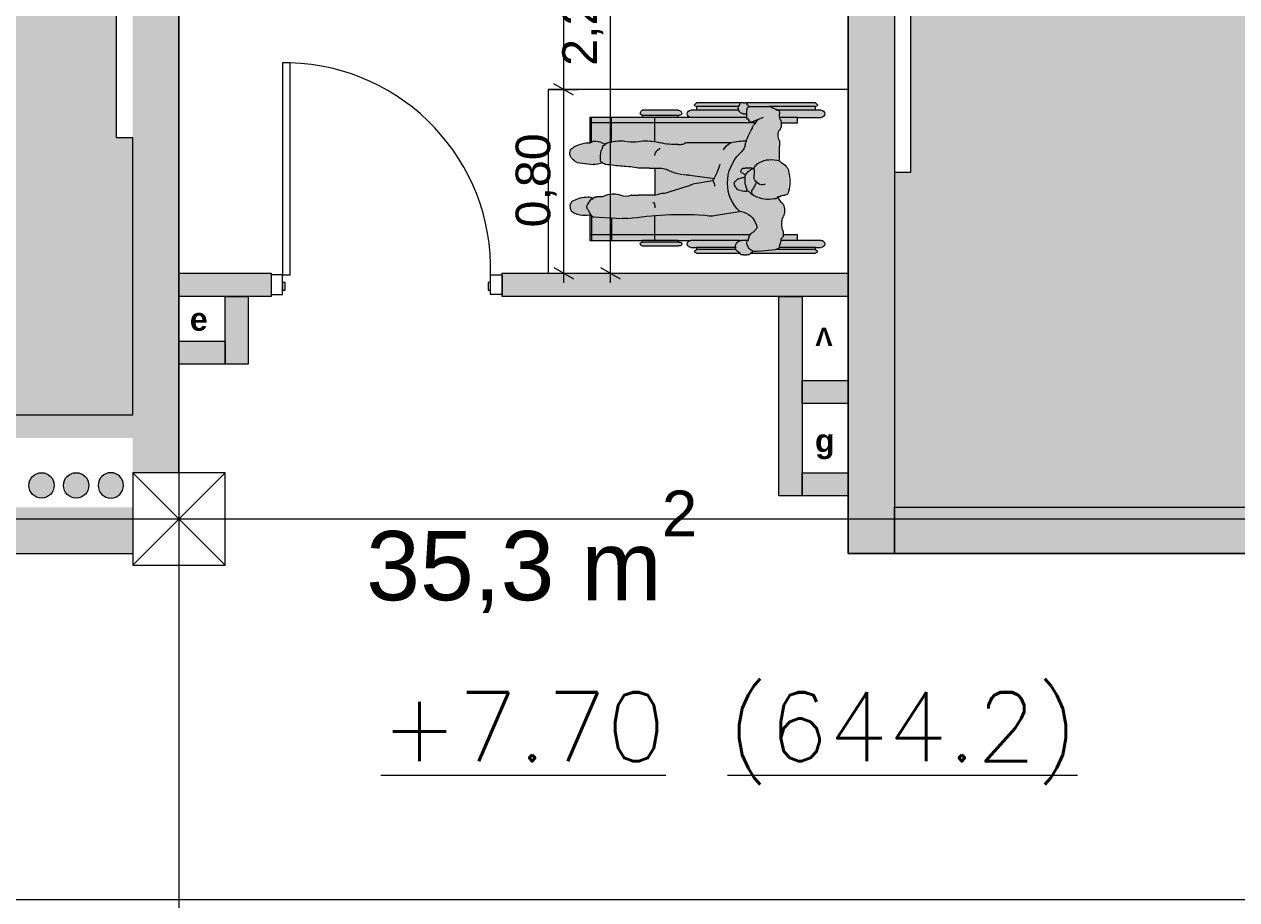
# Model space of a CAD drawing. Header units: metres. Extents: x 476297 to 476657, y 4620828 to 4621206.
# Drawn here: x 476417.79 to 476423.04, y 4621073.07 to 4621076.86 of the extents above; entities that cross this region are included whole.
import ezdxf

# ---------------------------------------------------------------- set-up
doc = ezdxf.new("R2010")
doc.units = ezdxf.units.M
doc.header["$MEASUREMENT"] = 0
doc.set_wipeout_variables(frame=1)
doc.linetypes.add('Wipeout_Contour', pattern=[1, 0, -1])
for name, color, linetype in [('0_Pen_No__250', 7, 'Continuous'), ('2D Drafting - General_Pen_No__1', 7, 'Continuous'), ('2D Drafting - General_Pen_No__1_Pen_No__7', 7, 'Continuous'), ('2D Drafting - General_Pen_No__250_Pen_No__7', 7, 'Continuous'), ('a-iataki_Pen_No__1', 7, 'Continuous'), ('Doors_Pen_No__7_Pen_No__7', 7, 'Continuous'), ('G-Anno-Nplt', 7, 'Continuous'), ('New.', 7, 'Continuous'), ('New0_Pen_No__250', 7, 'Continuous'), ('New2D Drafting - General_Pen_No__250_Pen_No__7', 7, 'Continuous'), ('New2D Drafting - General_Pen_No__30_Pen_No__9_Pen_No__9', 7, 'Continuous'), ('NewCar-Art', 7, 'Continuous'), ('shaxtebi da milebi_Pen_No__1_Pen_No__1', 7, 'Continuous'), ('shaxtebi da milebi_Pen_No__5_Pen_No__5', 7, 'Continuous'), ('zoma', 7, 'Continuous'), ('zoma_Pen_No__5', 7, 'Continuous')]:
    doc.layers.add(name, color=color, linetype=linetype)
doc.styles.add('GENERATED_STYLE_2', font='arial.ttf')
doc.styles.add('GENERATED_STYLE_5', font='arialbd.ttf')
doc.dimstyles.new('GENERATED_STYLE__1', dxfattribs={"dimtxt": 0.2, "dimasz": 0.064421, "dimexe": 0.18, "dimexo": 0.003, "dimgap": 0.09, "dimtad": 1, "dimtih": 1, "dimtoh": 1, "dimzin": 0, "dimdsep": 46, "dimtxsty": 'GENERATED_STYLE_2', "dimblk": 'ARROWHEAD_2', "dimblk1": 'ARROWHEAD_2', "dimblk2": 'ARROWHEAD_2', "dimcen": 0.09, "dimclrd": 142, "dimclre": 142, "dimclrt": 142, "dimadec": 0, "dimazin": 0, "dimtfac": 1, "dimtdec": 4, "dimtmove": 0, "dimatfit": 3, "dimfxl": 1, "dimtolj": 1, "dimtzin": 0, "dimarcsym": 0})
doc.dimstyles.new('GENERATED_STYLE__7', dxfattribs={"dimtxt": 0.15, "dimasz": 0.064421, "dimexe": 0.18, "dimexo": 0.003, "dimgap": 0.09, "dimtad": 1, "dimzin": 0, "dimdsep": 46, "dimtxsty": 'GENERATED_STYLE_2', "dimblk": 'ARROWHEAD_2', "dimblk1": 'ARROWHEAD_2', "dimblk2": 'ARROWHEAD_2', "dimcen": 0.09, "dimclrd": 142, "dimclre": 142, "dimclrt": 142, "dimadec": 0, "dimazin": 0, "dimtfac": 1, "dimtdec": 4, "dimtmove": 0, "dimatfit": 3, "dimfxl": 1, "dimtolj": 1, "dimtzin": 0, "dimarcsym": 0})
doc.dimstyles.new('GENERATED_STYLE__8', dxfattribs={"dimtxt": 0.15, "dimasz": 0.064421, "dimexe": 0.18, "dimexo": 0.003, "dimgap": 0.09, "dimtad": 1, "dimtih": 1, "dimtoh": 1, "dimzin": 0, "dimdsep": 46, "dimtxsty": 'GENERATED_STYLE_2', "dimblk": 'ARROWHEAD_2', "dimblk1": 'ARROWHEAD_2', "dimblk2": 'ARROWHEAD_2', "dimcen": 0.09, "dimclrd": 142, "dimclre": 142, "dimclrt": 142, "dimadec": 0, "dimazin": 0, "dimtfac": 1, "dimtdec": 4, "dimtmove": 0, "dimatfit": 3, "dimfxl": 1, "dimtolj": 1, "dimtzin": 0, "dimarcsym": 0})

# ---------------------------------------------------------------- blocks, each defined once
blk = doc.blocks.new('*D143', base_point=(476844.5271, 4621385.791))
at = {"layer": 'zoma', "color": 142, "linetype": 'Continuous', "lineweight": 0, "transparency": 16777216}
for p, q in [((476420.3247, 4621078.0222), (476420.3247, 4621077.9807)), ((476420.2611, 4621077.9807), (476420.3883, 4621077.9807)), ((476420.3671, 4621077.9563), (476420.2823, 4621078.0052)), ((476420.3247, 4621077.9807), (476420.3247, 4621075.7846)), ((476420.2823, 4621075.8091), (476420.3671, 4621075.7601)), ((476420.2611, 4621075.7846), (476420.3883, 4621075.7846)), ((476420.3247, 4621075.7846), (476420.3247, 4621075.7432))]:
    blk.add_line(p, q, dxfattribs=at)
at = {"layer": 'zoma', "color": 142, "lineweight": 0, "transparency": 16777216, "insert": (476420.2947, 4621076.6831), "char_height": 0.15, "attachment_point": 7, "rotation": 90, "style": 'GENERATED_STYLE_2'}
blk.add_mtext('\\A1;{\\pql;\\fArial CYR|b0|i0|c204|p34;2,20}', dxfattribs=at)
blk = doc.blocks.new('ARROWHEAD_2')
at = {"color": 0, "linetype": 'Continuous', "lineweight": 0}
for p, q in [((0, 0), (-1, 0)), ((-0.378, -0.655), (0.378, 0.655))]:
    blk.add_line(p, q, dxfattribs=at)
blk = doc.blocks.new('*D144', base_point=(476844.5271, 4621385.791))
at = {"layer": 'zoma', "color": 142, "linetype": 'Continuous', "lineweight": 0, "transparency": 16777216}
for p, q in [((476420.1227, 4621078.0222), (476420.1227, 4621077.9807)), ((476420.0592, 4621077.9807), (476420.1863, 4621077.9807)), ((476420.1651, 4621077.9563), (476420.0804, 4621078.0052)), ((476420.1227, 4621077.9807), (476420.1227, 4621076.5807)), ((476420.1651, 4621076.5563), (476420.0804, 4621076.6052)), ((476420.0592, 4621076.5807), (476420.1863, 4621076.5807))]:
    blk.add_line(p, q, dxfattribs=at)
at = {"layer": 'zoma', "color": 142, "lineweight": 0, "transparency": 16777216, "insert": (476420.0927, 4621077.0812), "char_height": 0.15, "attachment_point": 7, "rotation": 90, "style": 'GENERATED_STYLE_2'}
blk.add_mtext('\\A1;{\\pql;\\fArial CYR|b0|i0|c204|p34;1,40}', dxfattribs=at)
blk = doc.blocks.new('*D145', base_point=(476844.5271, 4621385.791))
at = {"layer": 'zoma', "color": 142, "linetype": 'Continuous', "lineweight": 0, "transparency": 16777216}
for p, q in [((476420.1651, 4621076.5563), (476420.0804, 4621076.6052)), ((476420.0592, 4621076.5807), (476420.1863, 4621076.5807)), ((476420.1227, 4621076.5807), (476420.1227, 4621075.7846)), ((476420.0804, 4621075.8091), (476420.1651, 4621075.7601)), ((476420.0592, 4621075.7846), (476420.1863, 4621075.7846)), ((476420.1227, 4621075.7846), (476420.1227, 4621075.7432))]:
    blk.add_line(p, q, dxfattribs=at)
at = {"layer": 'zoma', "color": 142, "lineweight": 0, "transparency": 16777216, "insert": (476420.0927, 4621075.9831), "char_height": 0.15, "attachment_point": 7, "rotation": 90, "style": 'GENERATED_STYLE_2'}
blk.add_mtext('\\A1;{\\pql;\\fArial CYR|b0|i0|c204|p34;0,80}', dxfattribs=at)
blk = doc.blocks.new('*D342', base_point=(476844.5271, 4621385.791))
at = {"layer": 'zoma', "color": 142, "linetype": 'Continuous', "lineweight": 0, "transparency": 16777216}
for p, q in [((476411.7795, 4621099.6333), (476411.7305, 4621099.5485)), ((476411.755, 4621099.5273), (476411.755, 4621099.6545)), ((476418.2795, 4621099.6333), (476418.2305, 4621099.5485)), ((476418.255, 4621099.5273), (476418.255, 4621099.6545)), ((476411.755, 4621099.5909), (476418.255, 4621099.5909))]:
    blk.add_line(p, q, dxfattribs=at)
at = {"layer": 'zoma', "color": 142, "lineweight": 0, "transparency": 16777216, "char_height": 0.2, "attachment_point": 7, "style": 'GENERATED_STYLE_2'}
for s, insert in [('\\A1;{\\pql;\\fArial CYR|b0|i0|c204|p34;6,50}', (476414.739, 4621099.6309)), ('\\A1;{\\pql;\\fArial CYR|b0|i0|c204|p34;0,40}', (476417.6984, 4621099.6309))]:
    blk.add_mtext(s, dxfattribs=dict(at, insert=insert))
blk = doc.blocks.new('*D343', base_point=(476844.5271, 4621385.791))
at = {"layer": 'zoma', "color": 142, "linetype": 'Continuous', "lineweight": 0, "transparency": 16777216}
for p, q in [((476418.2795, 4621099.6333), (476418.2305, 4621099.5485)), ((476418.255, 4621099.5273), (476418.255, 4621099.6545)), ((476418.6795, 4621099.6333), (476418.6305, 4621099.5485)), ((476418.655, 4621099.5273), (476418.655, 4621099.6545)), ((476418.255, 4621099.5909), (476418.655, 4621099.5909))]:
    blk.add_line(p, q, dxfattribs=at)
blk = doc.blocks.new('*D344', base_point=(476844.5271, 4621385.791))
at = {"layer": 'zoma', "color": 142, "linetype": 'Continuous', "lineweight": 0, "transparency": 16777216}
for p, q in [((476418.6795, 4621099.6333), (476418.6305, 4621099.5485)), ((476418.655, 4621099.5273), (476418.655, 4621099.6545)), ((476425.1795, 4621099.6333), (476425.1305, 4621099.5485)), ((476425.155, 4621099.5273), (476425.155, 4621099.6545)), ((476418.655, 4621099.5909), (476425.155, 4621099.5909))]:
    blk.add_line(p, q, dxfattribs=at)
at = {"layer": 'zoma', "color": 142, "lineweight": 0, "transparency": 16777216, "char_height": 0.2, "attachment_point": 7, "style": 'GENERATED_STYLE_2'}
for s, insert in [('\\A1;{\\pql;\\fArial CYR|b0|i0|c204|p34;6,50}', (476421.639, 4621099.6309)), ('\\A1;{\\pql;\\fArial CYR|b0|i0|c204|p34;0,40}', (476424.5984, 4621099.6309))]:
    blk.add_mtext(s, dxfattribs=dict(at, insert=insert))
blk = doc.blocks.new('*D864', base_point=(476844.5271, 4621385.791))
at = {"layer": 'zoma', "color": 142, "linetype": 'Continuous', "lineweight": 0, "transparency": 16777216}
for p, q in [((476419.9554, 4621078.3956), (476419.9554, 4621078.2685)), ((476421.3554, 4621078.3956), (476421.3554, 4621078.2685)), ((476419.9309, 4621078.2897), (476419.9799, 4621078.3744)), ((476421.3554, 4621078.332), (476419.9554, 4621078.332)), ((476421.3309, 4621078.2897), (476421.3799, 4621078.3744)), ((476421.3968, 4621078.332), (476421.3554, 4621078.332))]:
    blk.add_line(p, q, dxfattribs=at)
at = {"layer": 'zoma', "color": 142, "lineweight": 0, "transparency": 16777216, "insert": (476420.4559, 4621078.362), "char_height": 0.15, "attachment_point": 7, "style": 'GENERATED_STYLE_2'}
blk.add_mtext('\\A1;{\\pql;\\fArial CYR|b0|i0|c204|p34;1,40}', dxfattribs=at)
blk = doc.blocks.new('*D865', base_point=(476844.5271, 4621385.791))
at = {"layer": 'zoma', "color": 142, "linetype": 'Continuous', "lineweight": 0, "transparency": 16777216}
for p, q in [((476419.8554, 4621078.3956), (476419.8554, 4621078.2685)), ((476419.9554, 4621078.3956), (476419.9554, 4621078.2685)), ((476419.8309, 4621078.2897), (476419.8799, 4621078.3744)), ((476419.9554, 4621078.332), (476419.8554, 4621078.332)), ((476419.9309, 4621078.2897), (476419.9799, 4621078.3744))]:
    blk.add_line(p, q, dxfattribs=at)
blk = doc.blocks.new('*D866', base_point=(476844.5271, 4621385.791))
at = {"layer": 'zoma', "color": 142, "linetype": 'Continuous', "lineweight": 0, "transparency": 16777216}
for p, q in [((476418.4554, 4621078.3956), (476418.4554, 4621078.2685)), ((476419.8554, 4621078.3956), (476419.8554, 4621078.2685)), ((476418.4554, 4621078.332), (476418.4139, 4621078.332)), ((476418.4799, 4621078.3744), (476418.4309, 4621078.2897)), ((476419.8554, 4621078.332), (476418.4554, 4621078.332)), ((476419.8309, 4621078.2897), (476419.8799, 4621078.3744))]:
    blk.add_line(p, q, dxfattribs=at)
at = {"layer": 'zoma', "color": 142, "lineweight": 0, "transparency": 16777216, "char_height": 0.15, "attachment_point": 7, "style": 'GENERATED_STYLE_2'}
for s, insert in [('\\A1;{\\pql;\\fArial CYR|b0|i0|c204|p34;0,10}', (476419.7059, 4621078.572)), ('\\A1;{\\pql;\\fArial CYR|b0|i0|c204|p34;1,40}', (476418.9559, 4621078.362))]:
    blk.add_mtext(s, dxfattribs=dict(at, insert=insert))
blk = doc.blocks.new('*D870', base_point=(476844.5271, 4621385.791))
at = {"layer": 'zoma', "color": 142, "linetype": 'Continuous', "lineweight": 0, "transparency": 16777216}
for p, q in [((476419.9309, 4621116.0176), (476419.9799, 4621116.1024)), ((476419.9554, 4621116.1236), (476419.9554, 4621115.9964)), ((476421.3309, 4621116.0176), (476421.3799, 4621116.1024)), ((476421.3554, 4621116.1236), (476421.3554, 4621115.9964)), ((476421.3554, 4621116.06), (476419.9554, 4621116.06)), ((476421.3968, 4621116.06), (476421.3554, 4621116.06))]:
    blk.add_line(p, q, dxfattribs=at)
at = {"layer": 'zoma', "color": 142, "lineweight": 0, "transparency": 16777216, "insert": (476420.4559, 4621116.09), "char_height": 0.15, "attachment_point": 7, "style": 'GENERATED_STYLE_2'}
blk.add_mtext('\\A1;{\\pql;\\fArial CYR|b0|i0|c204|p34;1,40}', dxfattribs=at)
blk = doc.blocks.new('*D871', base_point=(476844.5271, 4621385.791))
at = {"layer": 'zoma', "color": 142, "linetype": 'Continuous', "lineweight": 0, "transparency": 16777216}
for p, q in [((476419.8309, 4621116.0176), (476419.8799, 4621116.1024)), ((476419.8554, 4621116.1236), (476419.8554, 4621115.9964)), ((476419.9309, 4621116.0176), (476419.9799, 4621116.1024)), ((476419.9554, 4621116.1236), (476419.9554, 4621115.9964)), ((476419.9554, 4621116.06), (476419.8554, 4621116.06))]:
    blk.add_line(p, q, dxfattribs=at)
blk = doc.blocks.new('*D872', base_point=(476844.5271, 4621385.791))
at = {"layer": 'zoma', "color": 142, "linetype": 'Continuous', "lineweight": 0, "transparency": 16777216}
for p, q in [((476418.4799, 4621116.1024), (476418.4309, 4621116.0176)), ((476418.4554, 4621116.1236), (476418.4554, 4621115.9964)), ((476419.8309, 4621116.0176), (476419.8799, 4621116.1024)), ((476419.8554, 4621116.1236), (476419.8554, 4621115.9964)), ((476418.4554, 4621116.06), (476418.4139, 4621116.06)), ((476419.8554, 4621116.06), (476418.4554, 4621116.06))]:
    blk.add_line(p, q, dxfattribs=at)
at = {"layer": 'zoma', "color": 142, "lineweight": 0, "transparency": 16777216, "char_height": 0.15, "attachment_point": 7, "style": 'GENERATED_STYLE_2'}
for s, insert in [('\\A1;{\\pql;\\fArial CYR|b0|i0|c204|p34;0,10}', (476419.7059, 4621116.3)), ('\\A1;{\\pql;\\fArial CYR|b0|i0|c204|p34;1,40}', (476418.9559, 4621116.09))]:
    blk.add_mtext(s, dxfattribs=dict(at, insert=insert))

msp = doc.modelspace()

# ---------------------------------------------------------------- hatches: boundary and pattern name
at = {"layer": '2D Drafting - General_Pen_No__250_Pen_No__7', "linetype": 'Continuous', "lineweight": 0}
for points in [[(476421.5558, 4621081.8206), (476421.5558, 4621074.5706), (476421.3558, 4621074.5706), (476421.3558, 4621081.8206)], [(476418.4558, 4621081.4206), (476418.4558, 4621074.9206), (476418.2558, 4621074.9206), (476418.2558, 4621081.4206)], [(476417.6158, 4621074.7706), (476417.5156, 4621074.7706), (476417.5156, 4621075.1706), (476418.2558, 4621075.1706), (476418.2558, 4621075.0706), (476417.6158, 4621075.0706)], [(476416.7055, 4621074.5706), (476416.7055, 4621074.7706), (476418.2558, 4621074.7706), (476418.2558, 4621074.5706)], [(476425.1558, 4621074.5706), (476421.5558, 4621074.5706), (476421.5558, 4621074.7706), (476425.1558, 4621074.7706)]]:
    msp.add_hatch(color=7, dxfattribs=at).paths.add_polyline_path(points)
at = {"layer": 'G-Anno-Nplt', "linetype": 'Continuous', "lineweight": 0}
for color, points in [(167, [(476418.2558, 4621076.3706), (476418.1858, 4621076.3706), (476418.1858, 4621081.5506), (476411.8258, 4621081.5506), (476411.8258, 4621081.3506), (476411.7258, 4621081.3506), (476411.7258, 4621074.9906), (476411.8258, 4621074.9906), (476411.8258, 4621074.4506), (476411.7258, 4621074.4506), (476411.7258, 4621073.7308), (476412.1258, 4621073.7308), (476412.1258, 4621073.1406), (476416.6355, 4621073.1406), (476416.6355, 4621074.7706), (476417.5156, 4621074.7706), (476417.5156, 4621075.1706), (476418.2558, 4621075.1706)]), (167, [(476432.1858, 4621074.9906), (476432.1858, 4621081.3506), (476431.9858, 4621081.3506), (476431.9858, 4621081.5506), (476425.6258, 4621081.5506), (476425.6258, 4621081.3506), (476425.0858, 4621081.3506), (476425.0858, 4621081.5506), (476421.6258, 4621081.5506), (476421.6258, 4621076.2206), (476421.5558, 4621076.2206), (476421.5558, 4621074.7706), (476424.2656, 4621074.7706), (476424.2656, 4621074.8406), (476424.2656, 4621075.1706), (476425.2758, 4621075.1706), (476425.2758, 4621074.9906), (476425.6258, 4621074.9906), (476425.6258, 4621074.8406), (476431.9858, 4621074.8406), (476431.9858, 4621074.9906)]), (7, [(476418.8558, 4621075.6844), (476418.4558, 4621075.6844), (476418.4558, 4621075.7846), (476418.8558, 4621075.7846)]), (7, [(476421.3558, 4621075.6844), (476419.8558, 4621075.6844), (476419.8558, 4621075.7846), (476421.3558, 4621075.7846)])]:
    msp.add_hatch(color=color, dxfattribs=at).paths.add_polyline_path(points)
at = {"layer": 'New2D Drafting - General_Pen_No__250_Pen_No__7', "linetype": 'Continuous', "lineweight": 0}
for points in [[(476421.3558, 4621075.3206), (476421.3558, 4621075.2206), (476421.1558, 4621075.2206), (476421.1558, 4621075.3206)], [(476421.3558, 4621074.9206), (476421.3558, 4621074.8206), (476421.1558, 4621074.8206), (476421.1558, 4621074.9206)]]:
    msp.add_hatch(color=7, dxfattribs=at).paths.add_polyline_path(points)
at = {"layer": 'New2D Drafting - General_Pen_No__30_Pen_No__9_Pen_No__9', "linetype": 'Continuous', "lineweight": 0}
for points in [[(476418.7558, 4621075.6844), (476418.7558, 4621075.3909), (476418.6558, 4621075.3909), (476418.6558, 4621075.6844)], [(476421.1558, 4621075.6844), (476421.1558, 4621074.8206), (476421.0558, 4621074.8206), (476421.0558, 4621075.6844)], [(476418.6558, 4621075.3909), (476418.4558, 4621075.3909), (476418.4558, 4621075.491), (476418.6558, 4621075.491)]]:
    msp.add_hatch(color=7, dxfattribs=at).paths.add_polyline_path(points)
at = {"layer": 'NewCar-Art', "linetype": 'Continuous', "lineweight": 0}
msp.add_hatch(color=255, dxfattribs=at).paths.add_polyline_path([(476420.9093, 4621076.5225), (476420.9015, 4621076.5225), (476420.8858, 4621076.5225), (476420.6978, 4621076.5225), (476420.69, 4621076.5146), (476420.69, 4621076.5068), (476420.6978, 4621076.5068), (476420.6978, 4621076.4911), (476420.6743, 4621076.4911), (476420.6587, 4621076.4911), (476420.6587, 4621076.4755), (476420.6587, 4621076.4676), (476420.6743, 4621076.4598), (476420.6195, 4621076.4598), (476420.6195, 4621076.4676), (476420.6273, 4621076.4755), (476420.6352, 4621076.4755), (476420.6273, 4621076.4833), (476420.6195, 4621076.4911), (476420.4628, 4621076.4911), (476420.455, 4621076.4833), (476420.455, 4621076.4755), (476420.4628, 4621076.4676), (476420.4628, 4621076.4598), (476420.2357, 4621076.4598), (476420.2357, 4621076.3502), (476420.173, 4621076.3345), (476420.1495, 4621076.311), (476420.1574, 4621076.2797), (476420.1809, 4621076.264), (476420.2513, 4621076.2562), (476420.2905, 4621076.264), (476420.3062, 4621076.2562), (476420.4472, 4621076.2405), (476420.4942, 4621076.2405), (476420.5177, 4621076.2405), (476420.5177, 4621076.123), (476420.4472, 4621076.123), (476420.4158, 4621076.123), (476420.3923, 4621076.1152), (476420.3688, 4621076.123), (476420.3375, 4621076.1308), (476420.3062, 4621076.123), (476420.267, 4621076.1152), (476420.2513, 4621076.1073), (476420.2278, 4621076.1152), (476420.1965, 4621076.1152), (476420.1652, 4621076.0995), (476420.1495, 4621076.076), (476420.1574, 4621076.0525), (476420.1965, 4621076.0368), (476420.2357, 4621076.0368), (476420.2357, 4621075.9272), (476420.4628, 4621075.9272), (476420.4628, 4621075.9193), (476420.455, 4621075.9193), (476420.455, 4621075.9115), (476420.455, 4621075.9037), (476420.4628, 4621075.9037), (476420.6195, 4621075.9037), (476420.6273, 4621075.9037), (476420.6352, 4621075.9115), (476420.6273, 4621075.9193), (476420.6195, 4621075.9193), (476420.6195, 4621075.9272), (476420.6743, 4621075.9272), (476420.6587, 4621075.9193), (476420.6587, 4621075.9115), (476420.6587, 4621075.9037), (476420.6743, 4621075.8958), (476420.6978, 4621075.8958), (476420.6978, 4621075.888), (476420.69, 4621075.8802), (476420.69, 4621075.8723), (476420.6978, 4621075.8723), (476420.8858, 4621075.8723), (476420.9015, 4621075.8645), (476420.9172, 4621075.8645), (476420.9328, 4621075.8723), (476421.2148, 4621075.8723), (476421.2226, 4621075.8723), (476421.2226, 4621075.8802), (476421.2148, 4621075.888), (476421.2148, 4621075.8958), (476421.2383, 4621075.8958), (476421.254, 4621075.9037), (476421.254, 4621075.9115), (476421.254, 4621075.9193), (476421.2383, 4621075.9272), (476421.1365, 4621075.9272), (476421.1365, 4621075.9507), (476421.0738, 4621075.9507), (476421.0738, 4621075.9663), (476421.066, 4621075.9977), (476421.0738, 4621076.029), (476421.0816, 4621076.0525), (476421.0738, 4621076.0838), (476421.0503, 4621076.1152), (476421.0581, 4621076.1152), (476421.0816, 4621076.123), (476421.0895, 4621076.1308), (476421.0973, 4621076.1387), (476421.0973, 4621076.2248), (476421.0895, 4621076.2483), (476421.066, 4621076.264), (476421.0581, 4621076.2718), (476421.0581, 4621076.3345), (476421.0581, 4621076.358), (476421.0503, 4621076.3815), (476421.0581, 4621076.405), (476421.066, 4621076.4363), (476421.1365, 4621076.4363), (476421.1365, 4621076.4598), (476421.2383, 4621076.4598), (476421.254, 4621076.4676), (476421.254, 4621076.4755), (476421.254, 4621076.4911), (476421.2383, 4621076.4911), (476421.2148, 4621076.4911), (476421.2148, 4621076.5068), (476421.2226, 4621076.5068), (476421.2226, 4621076.5146), (476421.2148, 4621076.5225), (476420.9172, 4621076.5225)])
at = {"layer": 'shaxtebi da milebi_Pen_No__1_Pen_No__1', "linetype": 'Continuous', "lineweight": 0}
msp.add_hatch(color=1, dxfattribs=at).paths.add_polyline_path([(476418.1058, 4621074.8656, -1), (476418.2158, 4621074.8656, -1)])
at = {"layer": 'shaxtebi da milebi_Pen_No__5_Pen_No__5', "linetype": 'Continuous', "lineweight": 0}
for points in [[(476417.8608, 4621074.9206, -1), (476417.8608, 4621074.8106, -1)], [(476418.0108, 4621074.9206, -1), (476418.0108, 4621074.8106, -1)]]:
    msp.add_hatch(color=5, dxfattribs=at).paths.add_polyline_path(points)

# ---------------------------------------------------------------- linework, layer by layer
at = {"layer": '2D Drafting - General_Pen_No__1', "color": 7, "linetype": 'Continuous', "lineweight": 0}
for p, q in [((476418.6558, 4621074.5206), (476418.2558, 4621074.9206)), ((476418.2558, 4621074.5206), (476418.6558, 4621074.9206))]:
    msp.add_line(p, q, dxfattribs=at)
at = {"layer": '2D Drafting - General_Pen_No__1', "color": 7, "linetype": 'Continuous', "lineweight": 0, "flags": 128}
msp.add_lwpolyline([(476418.2558, 4621074.5206), (476418.6558, 4621074.5206), (476418.6558, 4621074.9206), (476418.2558, 4621074.9206)], close=True, dxfattribs=at)
at = {"layer": '2D Drafting - General_Pen_No__1_Pen_No__7', "color": 7, "linetype": 'Continuous', "lineweight": 0}
msp.add_arc((476418.9136, 4621075.803), 0.8932, 358.3962, 88.3962, dxfattribs=at)
at = {"layer": '2D Drafting - General_Pen_No__250_Pen_No__7', "color": 7, "linetype": 'Continuous', "lineweight": 0, "flags": 128}
for points in [[(476421.5558, 4621081.8206), (476421.5558, 4621074.5706), (476421.3558, 4621074.5706), (476421.3558, 4621081.8206)], [(476425.1558, 4621074.5706), (476421.5558, 4621074.5706), (476421.5558, 4621074.7706), (476425.1558, 4621074.7706)]]:
    msp.add_lwpolyline(points, close=True, dxfattribs=at)
at = {"layer": 'Doors_Pen_No__7_Pen_No__7', "color": 7, "linetype": 'Continuous', "lineweight": 0, "flags": 128}
for points in [[(476418.9052, 4621075.778), (476418.9386, 4621075.778), (476418.9386, 4621076.6959), (476418.9052, 4621076.6959)], [(476418.8558, 4621075.6933), (476418.9052, 4621075.6933), (476418.9052, 4621075.778), (476418.8558, 4621075.778)], [(476419.8558, 4621075.6933), (476419.8064, 4621075.6933), (476419.8064, 4621075.778), (476419.8558, 4621075.778)], [(476418.9052, 4621075.7113), (476418.9163, 4621075.7113), (476418.9163, 4621075.7447), (476418.9052, 4621075.7447)], [(476419.7953, 4621075.7113), (476419.8064, 4621075.7113), (476419.8064, 4621075.7447), (476419.7953, 4621075.7447)]]:
    msp.add_lwpolyline(points, close=True, dxfattribs=at)
at = {"layer": 'G-Anno-Nplt', "color": 7, "linetype": 'Continuous', "lineweight": 0, "flags": 128}
for points in [[(476418.2558, 4621076.3706), (476418.1858, 4621076.3706), (476418.1858, 4621081.5506), (476411.8258, 4621081.5506), (476411.8258, 4621081.3506), (476411.7258, 4621081.3506), (476411.7258, 4621074.9906), (476411.8258, 4621074.9906), (476411.8258, 4621074.4506), (476411.7258, 4621074.4506), (476411.7258, 4621073.7308), (476412.1258, 4621073.7308), (476412.1258, 4621073.1406), (476416.6355, 4621073.1406), (476416.6355, 4621074.7706), (476417.5156, 4621074.7706), (476417.5156, 4621075.1706), (476418.2558, 4621075.1706)], [(476432.1858, 4621074.9906), (476432.1858, 4621081.3506), (476431.9858, 4621081.3506), (476431.9858, 4621081.5506), (476425.6258, 4621081.5506), (476425.6258, 4621081.3506), (476425.0858, 4621081.3506), (476425.0858, 4621081.5506), (476421.6258, 4621081.5506), (476421.6258, 4621076.2206), (476421.5558, 4621076.2206), (476421.5558, 4621074.7706), (476424.2656, 4621074.7706), (476424.2656, 4621074.8406), (476424.2656, 4621075.1706), (476425.2758, 4621075.1706), (476425.2758, 4621074.9906), (476425.6258, 4621074.9906), (476425.6258, 4621074.8406), (476431.9858, 4621074.8406), (476431.9858, 4621074.9906)], [(476418.8558, 4621075.6844), (476418.4558, 4621075.6844), (476418.4558, 4621075.7846), (476418.8558, 4621075.7846)], [(476421.3558, 4621075.6844), (476419.8558, 4621075.6844), (476419.8558, 4621075.7846), (476421.3558, 4621075.7846)]]:
    msp.add_lwpolyline(points, close=True, dxfattribs=at)
at = {"layer": 'New0_Pen_No__250', "color": 7, "linetype": 'Continuous', "lineweight": 0, "flags": 128}
msp.add_lwpolyline([(476416.9056, 4621073.0706), (476416.9056, 4621074.5706), (476418.2558, 4621074.5706), (476418.2558, 4621074.5206), (476418.6558, 4621074.5206), (476418.6558, 4621074.9206), (476418.4558, 4621074.9206), (476418.4558, 4621081.4204), (476418.6558, 4621081.4204), (476418.6558, 4621081.6206), (476421.3559, 4621081.6206), (476421.3559, 4621074.5706), (476425.1558, 4621074.5706), (476425.1558, 4621074.5206), (476425.5558, 4621074.5206), (476425.5558, 4621074.5706), (476426.9061, 4621074.5706), (476426.9061, 4621073.0706)], close=True, dxfattribs=at)
at = {"layer": 'New2D Drafting - General_Pen_No__250_Pen_No__7', "color": 7, "linetype": 'Continuous', "lineweight": 0, "flags": 128}
for points in [[(476421.3558, 4621075.3206), (476421.3558, 4621075.2206), (476421.1558, 4621075.2206), (476421.1558, 4621075.3206)], [(476421.3558, 4621074.9206), (476421.3558, 4621074.8206), (476421.1558, 4621074.8206), (476421.1558, 4621074.9206)]]:
    msp.add_lwpolyline(points, close=True, dxfattribs=at)
at = {"layer": 'New2D Drafting - General_Pen_No__30_Pen_No__9_Pen_No__9', "color": 7, "linetype": 'Continuous', "lineweight": 0, "flags": 128}
for points in [[(476418.7558, 4621075.6844), (476418.7558, 4621075.3909), (476418.6558, 4621075.3909), (476418.6558, 4621075.6844)], [(476421.1558, 4621075.6844), (476421.1558, 4621074.8206), (476421.0558, 4621074.8206), (476421.0558, 4621075.6844)], [(476418.6558, 4621075.3909), (476418.4558, 4621075.3909), (476418.4558, 4621075.491), (476418.6558, 4621075.491)]]:
    msp.add_lwpolyline(points, close=True, dxfattribs=at)
at = {"layer": 'NewCar-Art', "color": 7, "linetype": 'Continuous', "lineweight": 0}
for points in [[(476421.3558, 4621076.5807), (476420.0555, 4621076.5807)], [(476420.0555, 4621076.5807), (476420.0555, 4621075.7846)], [(476421.3558, 4621075.7846), (476421.3558, 4621076.5807)], [(476420.0555, 4621075.7846), (476421.3558, 4621075.7846)]]:
    msp.add_lwpolyline(points, dxfattribs=at)
at = {"layer": 'NewCar-Art', "color": 251, "linetype": 'Continuous', "lineweight": 0}
for points in [[(476420.4628, 4621076.4676), (476420.455, 4621076.4755, -0.095415), (476420.4562, 4621076.4812, -0.051921), (476420.4589, 4621076.4862, -0.049347), (476420.4628, 4621076.4911)], [(476420.6195, 4621076.4911, -0.414214), (476420.6352, 4621076.4755, -0.049347), (476420.6303, 4621076.4716, -0.051921), (476420.6253, 4621076.4689, -0.095415), (476420.6195, 4621076.4676)], [(476420.6743, 4621076.4598, -0.414214), (476420.6587, 4621076.4755, -0.414214), (476420.6743, 4621076.4911)], [(476420.6978, 4621076.5068, -0.414116), (476420.69, 4621076.5146), (476420.6978, 4621076.5225)], [(476420.8858, 4621076.4833, -0.414214), (476420.8858, 4621076.5146)], [(476420.9172, 4621076.4911, -0.104939), (476420.9186, 4621076.5002, -0.173955), (476420.923, 4621076.5049, -0.095415), (476420.9304, 4621076.5066, -0.020788), (476420.9407, 4621076.5068)], [(476420.9172, 4621076.5146, -0.414116), (476420.925, 4621076.5068)], [(476421.019, 4621076.5068, 0.089934), (476421.0261, 4621076.5022, 0.026225), (476421.0346, 4621076.499, -0.026225), (476421.0432, 4621076.4958, -0.089934), (476421.0503, 4621076.4911)], [(476421.0503, 4621076.4911, -0.322823), (476421.0572, 4621076.4862, -0.063882), (476421.058, 4621076.4812, -0.016644), (476421.0581, 4621076.4755)], [(476421.2148, 4621076.5225), (476421.2226, 4621076.5146, -0.414116), (476421.2148, 4621076.5068)], [(476421.2383, 4621076.4911, -0.414214), (476421.254, 4621076.4755, -0.414214), (476421.2383, 4621076.4598)], [(476420.9015, 4621076.4755, -0.095415), (476420.8957, 4621076.4767, -0.051921), (476420.8907, 4621076.4794, -0.049347), (476420.8858, 4621076.4833)], [(476420.9485, 4621076.4441, -0.250765), (476420.9338, 4621076.4393, -0.182113), (476420.9276, 4621076.443, -0.164676), (476420.925, 4621076.452), (476420.9172, 4621076.452)], [(476421.066, 4621076.4441, -0.099597), (476421.0615, 4621076.4512, -0.05585), (476421.0591, 4621076.4598, -0.041311), (476421.0581, 4621076.4755)], [(476421.066, 4621076.4363, -0.041311), (476421.065, 4621076.4206, -0.05585), (476421.0627, 4621076.4121, -0.099597), (476421.0581, 4621076.405)], [(476420.9093, 4621076.3423, -0.066661), (476420.9407, 4621076.4128)], [(476420.9407, 4621076.4128, -0.024804), (476420.9408, 4621076.4175, -0.090925), (476420.9416, 4621076.4206, -0.067193), (476420.944, 4621076.4238, -0.013147), (476420.9485, 4621076.4285)], [(476421.0581, 4621076.358, -0.116434), (476421.0523, 4621076.3844, -0.067394), (476421.0537, 4621076.3965, -0.129779), (476421.0581, 4621076.405)], [(476420.1809, 4621076.264, -0.099962), (476420.1593, 4621076.2806, -0.071228), (476420.1522, 4621076.2915, -0.106448), (476420.1495, 4621076.3032, -0.170304), (476420.1554, 4621076.3218, -0.070054), (476420.1627, 4621076.3285, -0.038181), (476420.173, 4621076.3345)], [(476420.173, 4621076.3345, -0.116434), (476420.2357, 4621076.3502)], [(476420.2357, 4621076.3502, 0.080528), (476420.2406, 4621076.3511, 0.116434), (476420.2513, 4621076.358)], [(476420.2513, 4621076.358, -0.116434), (476420.3062, 4621076.3423)], [(476420.2905, 4621076.3267, -0.090292), (476420.2912, 4621076.3299, -0.048567), (476420.2931, 4621076.3336, -0.057837), (476420.2993, 4621076.3413, -0.057837), (476420.307, 4621076.3476, -0.048567), (476420.3108, 4621076.3495, -0.090292), (476420.314, 4621076.3502)], [(476420.314, 4621076.3502, -0.080612), (476420.3767, 4621076.358)], [(476420.4707, 4621076.358, -0.123106), (476420.3767, 4621076.358)], [(476420.4707, 4621076.358, -0.020788), (476420.5059, 4621076.357, -0.059723), (476420.5412, 4621076.3502)], [(476420.6195, 4621076.3423, -0.017829), (476420.5803, 4621076.3433, -0.062693), (476420.5412, 4621076.3502)], [(476420.6195, 4621076.3423, 0.041311), (476420.6352, 4621076.3433, 0.05585), (476420.6437, 4621076.3456, 0.099597), (476420.6508, 4621076.3502)], [(476420.8153, 4621076.3188, -0.162278), (476420.8467, 4621076.3502)], [(476420.8467, 4621076.3502, -0.059723), (476420.8819, 4621076.357, -0.020788), (476420.9172, 4621076.358)], [(476420.9093, 4621076.3423, -0.077166), (476420.908, 4621076.3352, -0.038918), (476420.9044, 4621076.3267, -0.080612), (476420.8937, 4621076.311)], [(476420.2827, 4621076.2797, -0.031099), (476420.2837, 4621076.3032, -0.085027), (476420.2905, 4621076.3267)], [(476420.2905, 4621076.264, -0.322823), (476420.2837, 4621076.2689, -0.063882), (476420.2828, 4621076.2739, -0.016644), (476420.2827, 4621076.2797)], [(476420.5177, 4621076.2953, -0.087414), (476420.5191, 4621076.3024, -0.059879), (476420.5235, 4621076.311, -0.13052), (476420.5412, 4621076.3267)], [(476420.8858, 4621076.0525, -0.214228), (476420.8329, 4621076.1749, -0.198912), (476420.8858, 4621076.3032), (476420.8937, 4621076.311)], [(476420.2905, 4621076.264, -0.116434), (476420.2513, 4621076.2562)], [(476420.3062, 4621076.2562, -0.095415), (476420.3004, 4621076.2574, -0.051921), (476420.2954, 4621076.2601, -0.049347), (476420.2905, 4621076.264)], [(476420.4472, 4621076.2405, 0.020505), (476420.3767, 4621076.2483, -0.020505), (476420.3062, 4621076.2562)], [(476420.5177, 4621076.2405, -0.027671), (476420.548, 4621076.2395, -0.088477), (476420.5725, 4621076.2327)], [(476420.6665, 4621076.2092, -0.116434), (476420.5725, 4621076.2327)], [(476420.7997, 4621076.2562, -0.066661), (476420.7683, 4621076.1857)], [(476420.9015, 4621076.217, -0.250765), (476420.8917, 4621076.2219, -0.182113), (476420.8905, 4621076.2269, -0.164676), (476420.8937, 4621076.2327, -0.322823), (476420.8986, 4621076.2395, -0.063882), (476420.9036, 4621076.2404, -0.016644), (476420.9093, 4621076.2405)], [(476420.9093, 4621076.2013, -0.087414), (476420.9108, 4621076.2084, -0.059879), (476420.9152, 4621076.217, -0.13052), (476420.9328, 4621076.2327)], [(476420.9485, 4621076.2327, -0.170304), (476420.9544, 4621076.2513, -0.070054), (476420.9617, 4621076.258, -0.038181), (476420.972, 4621076.264)], [(476420.972, 4621076.264, -0.131102), (476421.0121, 4621076.2767, -0.078045), (476421.0581, 4621076.2718)], [(476421.066, 4621076.264, -0.099962), (476421.0875, 4621076.2473, -0.071228), (476421.0946, 4621076.2364, -0.106448), (476421.0973, 4621076.2248)], [(476420.7683, 4621076.1857, -0.135933), (476420.7752, 4621076.1739, -0.061321), (476420.7762, 4621076.1622)], [(476420.878, 4621076.1465, -0.061321), (476420.8672, 4621076.1592, -0.135933), (476420.8623, 4621076.1778), (476420.878, 4621076.1935)], [(476420.878, 4621076.1935, 0.066661), (476420.8851, 4621076.1947, 0.013876), (476420.8937, 4621076.1974, -0.013876), (476420.9022, 4621076.2001, -0.066661), (476420.9093, 4621076.2013)], [(476420.9563, 4621076.1778, -0.11173), (476420.9543, 4621076.1703, -0.027132), (476420.9492, 4621076.1615, 0.022485), (476420.9407, 4621076.1465)], [(476420.9955, 4621076.17, -0.223711), (476420.9661, 4621076.1729, -0.138004), (476420.9485, 4621076.1935), (476420.9485, 4621076.2092)], [(476421.0973, 4621076.2248, -0.142638), (476421.0973, 4621076.1387)], [(476420.3062, 4621076.123, -0.10347), (476420.299, 4621076.1185, -0.057837), (476420.2895, 4621076.1161, -0.035489), (476420.267, 4621076.1152)], [(476420.3062, 4621076.123, -0.080612), (476420.3404, 4621076.1289, -0.116434), (476420.3688, 4621076.123)], [(476420.4158, 4621076.123, -0.236068), (476420.3688, 4621076.123)], [(476420.5568, 4621076.1308, 0.080612), (476420.5373, 4621076.1269, -0.080612), (476420.5177, 4621076.123)], [(476420.6587, 4621076.1622, 0.089934), (476420.6645, 4621076.1634, 0.026225), (476420.6704, 4621076.1661, -0.026225), (476420.6763, 4621076.1688, -0.089934), (476420.6822, 4621076.17)], [(476420.9172, 4621076.1387, -0.116434), (476420.878, 4621076.1465)], [(476420.925, 4621076.1387, -0.414116), (476420.9172, 4621076.1465)], [(476420.9563, 4621076.1152, -0.043242), (476420.9462, 4621076.1212, -0.098787), (476420.9397, 4621076.1279, -0.146126), (476420.9376, 4621076.1361, -0.106315), (476420.9407, 4621076.1465)], [(476421.0581, 4621076.1152, -0.135933), (476421.0699, 4621076.122, -0.061321), (476421.0816, 4621076.123)], [(476421.0973, 4621076.1387, -0.414214), (476421.0816, 4621076.123)], [(476420.1574, 4621076.0525, -0.116434), (476420.1515, 4621076.075, -0.08388), (476420.1529, 4621076.0844, -0.113144), (476420.1574, 4621076.0917, -0.414116), (476420.1652, 4621076.0995)], [(476420.1652, 4621076.0995, -0.116434), (476420.2278, 4621076.1152)], [(476420.2278, 4621076.0603, -0.414214), (476420.2278, 4621076.0838)], [(476420.2278, 4621076.1152, -0.061321), (476420.2396, 4621076.1142, -0.135933), (476420.2513, 4621076.1073)], [(476420.2513, 4621076.1073, -0.322823), (476420.2562, 4621076.1142, -0.063882), (476420.2613, 4621076.115, -0.016644), (476420.267, 4621076.1152)], [(476420.5098, 4621076.0917, -0.246109), (476420.5144, 4621076.0891, -0.102393), (476420.5167, 4621076.0828, -0.049389), (476420.5177, 4621076.0682)], [(476421.0346, 4621076.1073, -0.099736), (476420.9925, 4621076.1054, -0.042301), (476420.9563, 4621076.1152)], [(476421.0503, 4621076.1152, -0.322823), (476421.0454, 4621076.1083, -0.063882), (476421.0404, 4621076.1074, -0.016644), (476421.0346, 4621076.1073)], [(476421.0738, 4621076.0838, -0.080612), (476421.0503, 4621076.1152)], [(476421.0738, 4621076.0838, -0.236068), (476421.0738, 4621076.029)], [(476420.2357, 4621076.0368, -0.211309), (476420.1574, 4621076.0525)], [(476420.2513, 4621076.029, -0.186733), (476420.2459, 4621076.031, -0.053999), (476420.2439, 4621076.0333, -0.015258), (476420.2421, 4621076.0361, 0.058021), (476420.2357, 4621076.0447)], [(476420.4002, 4621076.0212, -0.022098), (476420.5647, 4621076.0378, -0.031217), (476420.7292, 4621076.0368)], [(476420.7918, 4621076.0368, -0.162278), (476420.7292, 4621076.0368)], [(476420.8937, 4621076.0525, -0.256425), (476420.9563, 4621075.9977)], [(476421.0738, 4621075.9663, -0.080612), (476421.0679, 4621076.0006, -0.116434), (476421.0738, 4621076.029)], [(476420.925, 4621075.935, -0.087414), (476420.9265, 4621075.9421, -0.059879), (476420.9309, 4621075.9507, -0.13052), (476420.9485, 4621075.9663)], [(476420.9563, 4621075.9977, -0.09625), (476420.9595, 4621075.9873, -0.115595), (476420.9583, 4621075.9791, -0.077258), (476420.9541, 4621075.9723, -0.024123), (476420.9485, 4621075.9663)], [(476420.4628, 4621075.9037, -0.414116), (476420.455, 4621075.9115, -0.414116), (476420.4628, 4621075.9193)], [(476420.6195, 4621075.9193, -0.016644), (476420.6253, 4621075.9192, -0.063882), (476420.6303, 4621075.9184, -0.322823), (476420.6352, 4621075.9115, -0.322823), (476420.6303, 4621075.9046, -0.063882), (476420.6253, 4621075.9038, -0.016644), (476420.6195, 4621075.9037)], [(476420.6743, 4621075.8958, -0.414214), (476420.6587, 4621075.9115, -0.414214), (476420.6743, 4621075.9272)], [(476420.8858, 4621075.8723, -0.177391), (476420.8692, 4621075.889, -0.220613), (476420.8702, 4621075.9115)], [(476420.8702, 4621075.9115, -0.284079), (476420.8937, 4621075.9272)], [(476420.9642, 4621075.8802, -0.246109), (476420.9348, 4621075.8841, -0.091247), (476420.9245, 4621075.8956, -0.060465), (476420.9172, 4621075.9115, -0.061321), (476420.9181, 4621075.9233, -0.135933), (476420.925, 4621075.935)], [(476421.0581, 4621075.8958, -0.080612), (476421.0621, 4621075.9154, 0.080612), (476421.066, 4621075.935)], [(476421.0738, 4621075.9507, -0.024804), (476421.0737, 4621075.946, -0.090925), (476421.0728, 4621075.9428, -0.067193), (476421.0705, 4621075.9397, -0.013147), (476421.066, 4621075.935)], [(476421.2383, 4621075.9272, -0.414214), (476421.254, 4621075.9115, -0.414214), (476421.2383, 4621075.8958)], [(476420.6978, 4621075.8723, -0.414116), (476420.69, 4621075.8802), (476420.6978, 4621075.888)], [(476420.9015, 4621075.8645, -0.016644), (476420.8957, 4621075.8646, -0.063882), (476420.8907, 4621075.8655, -0.322823), (476420.8858, 4621075.8723)], [(476420.9328, 4621075.8723, -0.322823), (476420.9279, 4621075.8655, -0.063882), (476420.9229, 4621075.8646, -0.016644), (476420.9172, 4621075.8645)], [(476420.9407, 4621075.8802, -0.027525), (476420.9405, 4621075.8756, -0.058304), (476420.9402, 4621075.8742, -0.109555), (476420.9397, 4621075.8733, -0.109555), (476420.9387, 4621075.8727, -0.058304), (476420.9373, 4621075.8725, -0.027525), (476420.9328, 4621075.8723)], [(476421.0581, 4621075.8958, -0.049347), (476421.0533, 4621075.8919, -0.051921), (476421.0482, 4621075.8892, -0.095415), (476421.0425, 4621075.888)], [(476421.2148, 4621075.888), (476421.2226, 4621075.8802, -0.414116), (476421.2148, 4621075.8723)]]:
    msp.add_lwpolyline(points, format="xyb", dxfattribs=at)
for points in [[(476420.6195, 4621076.4911), (476420.4628, 4621076.4911)], [(476420.6978, 4621076.4911), (476420.6743, 4621076.4911)], [(476420.8858, 4621076.5225), (476420.6978, 4621076.5225)], [(476420.6978, 4621076.5068), (476420.6978, 4621076.4911)], [(476420.878, 4621076.5068), (476420.6978, 4621076.5068)], [(476420.878, 4621076.4911), (476420.6978, 4621076.4911)], [(476420.9015, 4621076.5225), (476420.8858, 4621076.5225)], [(476420.8858, 4621076.5146), (476420.8858, 4621076.5225)], [(476420.9015, 4621076.5225), (476420.9093, 4621076.5225)], [(476420.9172, 4621076.5225), (476420.9093, 4621076.5225)], [(476421.2148, 4621076.5225), (476420.9172, 4621076.5225)], [(476420.9172, 4621076.5225), (476420.9172, 4621076.5146)], [(476420.9172, 4621076.452), (476420.9172, 4621076.4911)], [(476420.9407, 4621076.5068), (476421.019, 4621076.5068)], [(476421.2148, 4621076.5068), (476421.0112, 4621076.5068)], [(476421.2148, 4621076.4911), (476421.0425, 4621076.4911)], [(476421.2148, 4621076.4911), (476421.2148, 4621076.5068)], [(476421.2383, 4621076.4911), (476421.2148, 4621076.4911)], [(476420.2357, 4621076.4598), (476420.2357, 4621076.3502)], [(476420.4628, 4621076.4598), (476420.2357, 4621076.4598)], [(476420.9563, 4621076.4363), (476420.2357, 4621076.4363)], [(476420.2435, 4621076.3502), (476420.2435, 4621076.4598)], [(476420.3297, 4621076.3502), (476420.3297, 4621076.4598)], [(476420.4628, 4621076.4676), (476420.4628, 4621076.4598)], [(476420.6195, 4621076.4676), (476420.4628, 4621076.4676)], [(476420.6195, 4621076.4598), (476420.4628, 4621076.4598)], [(476420.5177, 4621076.358), (476420.5177, 4621076.4598)], [(476420.6195, 4621076.4598), (476420.6195, 4621076.4676)], [(476420.6743, 4621076.4598), (476420.6195, 4621076.4598)], [(476420.9172, 4621076.4598), (476420.6743, 4621076.4598)], [(476420.9015, 4621076.4755), (476420.9172, 4621076.4755)], [(476420.9877, 4621076.4598), (476420.9485, 4621076.4441)], [(476420.9642, 4621076.452), (476420.9485, 4621076.4285)], [(476421.1365, 4621076.4598), (476421.0581, 4621076.4598)], [(476421.066, 4621076.4441), (476421.066, 4621076.4363)], [(476421.066, 4621076.4363), (476421.1365, 4621076.4363)], [(476421.1365, 4621076.4598), (476421.2383, 4621076.4598)], [(476421.1365, 4621076.4363), (476421.1365, 4621076.4598)], [(476420.8467, 4621076.3502), (476420.6508, 4621076.3502)], [(476421.0581, 4621076.358), (476421.0581, 4621076.3345)], [(476421.0581, 4621076.2718), (476421.0581, 4621076.3345)], [(476420.1809, 4621076.264), (476420.2513, 4621076.2562)], [(476420.4942, 4621076.2405), (476420.4472, 4621076.2405)], [(476420.4942, 4621076.2405), (476420.5177, 4621076.2405)], [(476420.5177, 4621076.2405), (476420.5177, 4621076.123)], [(476420.9407, 4621076.2405), (476420.9093, 4621076.2405)], [(476420.9485, 4621076.2405), (476420.9328, 4621076.2327)], [(476420.9485, 4621076.2327), (476420.9485, 4621076.2092)], [(476421.0581, 4621076.2718), (476421.066, 4621076.264)], [(476420.7762, 4621076.1935), (476420.6587, 4621076.2092)], [(476420.7683, 4621076.1857), (476420.6822, 4621076.17)], [(476420.9093, 4621076.2092), (476420.9015, 4621076.217)], [(476420.9093, 4621076.1778), (476420.9093, 4621076.2013)], [(476420.9093, 4621076.17), (476420.9093, 4621076.1778)], [(476420.4158, 4621076.123), (476420.4472, 4621076.123)], [(476420.5177, 4621076.123), (476420.4472, 4621076.123)], [(476420.5568, 4621076.1308), (476420.6587, 4621076.1622)], [(476420.9093, 4621076.17), (476420.9172, 4621076.1465)], [(476420.9407, 4621076.123), (476420.925, 4621076.1387)], [(476420.2278, 4621076.0838), (476420.2435, 4621076.1073)], [(476420.2435, 4621076.1073), (476420.2513, 4621076.1073)], [(476421.0581, 4621076.1152), (476421.0503, 4621076.1152)], [(476420.2278, 4621076.0603), (476420.2357, 4621076.0447)], [(476420.2357, 4621076.0368), (476420.2357, 4621075.9272)], [(476420.2435, 4621076.0368), (476420.2357, 4621076.0368)], [(476420.2435, 4621076.0368), (476420.2435, 4621075.9272)], [(476420.2513, 4621076.029), (476420.3767, 4621076.0212)], [(476420.3297, 4621076.0212), (476420.3297, 4621075.9272)], [(476420.4002, 4621076.0212), (476420.3767, 4621076.0212)], [(476420.5177, 4621075.9272), (476420.5177, 4621076.0368)], [(476420.8937, 4621076.0525), (476420.7918, 4621076.0368)], [(476421.0738, 4621075.9663), (476421.0738, 4621075.9507)], [(476420.9328, 4621075.9507), (476420.2357, 4621075.9507)], [(476420.2357, 4621075.9272), (476420.4628, 4621075.9272)], [(476420.4628, 4621075.9272), (476420.4628, 4621075.9193)], [(476420.6195, 4621075.9272), (476420.4628, 4621075.9272)], [(476420.6195, 4621075.9193), (476420.4628, 4621075.9193)], [(476420.6195, 4621075.9272), (476420.6743, 4621075.9272)], [(476420.6195, 4621075.9193), (476420.6195, 4621075.9272)], [(476420.8858, 4621075.9272), (476420.6743, 4621075.9272)], [(476420.9172, 4621075.9272), (476420.8937, 4621075.9272)], [(476420.925, 4621075.9272), (476420.8937, 4621075.9272)], [(476421.1365, 4621075.9272), (476421.066, 4621075.9272)], [(476421.1365, 4621075.9507), (476421.0738, 4621075.9507)], [(476421.1365, 4621075.9272), (476421.1365, 4621075.9507)], [(476421.2383, 4621075.9272), (476421.1365, 4621075.9272)], [(476420.4628, 4621075.9037), (476420.6195, 4621075.9037)], [(476420.6743, 4621075.8958), (476420.6978, 4621075.8958)], [(476420.6978, 4621075.8958), (476420.6978, 4621075.888)], [(476420.8702, 4621075.8958), (476420.6978, 4621075.8958)], [(476420.8702, 4621075.888), (476420.6978, 4621075.888)], [(476420.6978, 4621075.8723), (476420.8858, 4621075.8723)], [(476420.9015, 4621075.8645), (476420.9172, 4621075.8645)], [(476420.9328, 4621075.8723), (476421.2148, 4621075.8723)], [(476420.9642, 4621075.8802), (476421.0425, 4621075.888)], [(476421.2148, 4621075.888), (476421.0425, 4621075.888)], [(476421.2148, 4621075.8958), (476421.0581, 4621075.8958)], [(476421.2148, 4621075.8958), (476421.2383, 4621075.8958)], [(476421.2148, 4621075.888), (476421.2148, 4621075.8958)]]:
    msp.add_lwpolyline(points, dxfattribs=at)
at = {"layer": 'shaxtebi da milebi_Pen_No__1_Pen_No__1', "color": 1, "linetype": 'Continuous', "lineweight": 0, "flags": 128}
msp.add_lwpolyline([(476418.1058, 4621074.8656, 1), (476418.2158, 4621074.8656, 1)], format="xyb", close=True, dxfattribs=at)
at = {"layer": 'shaxtebi da milebi_Pen_No__5_Pen_No__5', "color": 5, "linetype": 'Continuous', "lineweight": 0, "flags": 128}
for points in [[(476417.8608, 4621074.9206, -1), (476417.8608, 4621074.8106, -1)], [(476418.0108, 4621074.9206, -1), (476418.0108, 4621074.8106, -1)]]:
    msp.add_lwpolyline(points, format="xyb", close=True, dxfattribs=at)
at = {"layer": 'zoma_Pen_No__5', "color": 5, "linetype": 'Continuous', "lineweight": 0}
for p, q in [((476418.4558, 4621085.3302), (476418.4558, 4621060.6194)), ((476386.7753, 4621074.7206), (476436.6616, 4621074.7206)), ((476386.7753, 4621074.7206), (476436.6616, 4621074.7206))]:
    msp.add_line(p, q, dxfattribs=at)

# ---------------------------------------------------------------- texts
at = {"layer": '0_Pen_No__250', "color": 7, "lineweight": 0, "insert": (476419.2673, 4621074.3122), "char_height": 0.3, "attachment_point": 7, "style": 'GENERATED_STYLE_2'}
msp.add_mtext('{\\fArial CYR|b0|i0|c204|p34;35,3 m{\\H0.66x;\\S2^  ;}}', dxfattribs=at)
at = {"layer": 'a-iataki_Pen_No__1', "color": 1, "linetype": 'Continuous', "lineweight": 0, "insert": (476421.2136, 4621075.4695), "char_height": 0.08, "attachment_point": 3, "rotation": 180, "style": 'GENERATED_STYLE_5'}
msp.add_mtext('\\A1;{\\pqr;\\fArial|b1|i0|c0|p34;V}', dxfattribs=at)
at = {"layer": 'New.', "color": 1, "linetype": 'Continuous', "lineweight": 0, "char_height": 0.1, "attachment_point": 2, "rotation": 0, "style": 'GENERATED_STYLE_5'}
for s, insert in [('\\A1;{\\pqc;\\fArial|b1|i0|c0|p34;e}', (476418.5419, 4621075.6356)), ('\\A1;{\\pqc;\\fArial|b1|i0|c0|p34;g}', (476421.2545, 4621075.1094))]:
    msp.add_mtext(s, dxfattribs=dict(at, insert=insert))

# ---------------------------------------------------------------- dimensions: what is measured, and where the dimension line sits
at = {"layer": 'zoma', "color": 142, "linetype": 'Continuous', "lineweight": 0}
for base, p1, p2, picture, middle in [((476418.4554, 4621116.06), (476419.8554, 4620877.2187), (476418.4554, 4620878.9658), '*D872', (476419.1507, 4621116.165)), ((476419.8554, 4621116.06), (476419.9554, 4620877.2187), (476419.8554, 4620877.2187), '*D871', (476419.9007, 4621116.375)), ((476419.9554, 4621116.06), (476421.3554, 4620877.5105), (476419.9554, 4620877.2187), '*D870', (476420.6507, 4621116.165)), ((476418.4554, 4621078.332), (476419.8554, 4620877.2187), (476418.4554, 4620878.9658), '*D866', (476419.1507, 4621078.437)), ((476419.8554, 4621078.332), (476419.9554, 4620877.2187), (476419.8554, 4620877.2187), '*D865', (476419.9007, 4621078.647)), ((476419.9554, 4621078.332), (476421.3554, 4620877.5105), (476419.9554, 4620877.2187), '*D864', (476420.6507, 4621078.437))]:
    dim = msp.add_linear_dim(base=base, p1=p1, p2=p2, angle=180, dimstyle='GENERATED_STYLE__8', dxfattribs=at)
    dim.commit()
    dim.dimension.update_dxf_attribs({"geometry": picture, "text_midpoint": middle, "dimtype": 160})
for base, p1, p2, picture, middle in [((476418.255, 4621099.5909), (476411.755, 4621066.4847), (476418.255, 4621066.4847), '*D342', (476414.9987, 4621099.7309)), ((476425.155, 4621099.5909), (476418.655, 4621066.4847), (476425.155, 4621066.4847), '*D344', (476421.8987, 4621099.7309)), ((476418.655, 4621099.5909), (476418.255, 4621066.4847), (476418.655, 4621066.4847), '*D343', (476417.9582, 4621099.7309))]:
    dim = msp.add_linear_dim(base=base, p1=p1, p2=p2, dimstyle='GENERATED_STYLE__1', dxfattribs=at)
    dim.commit()
    dim.dimension.update_dxf_attribs({"geometry": picture, "text_midpoint": middle, "dimtype": 160})
for base, p1, p2, picture, middle in [((476420.1227, 4621076.5807), (476420.1227, 4621077.9807), (476420.1227, 4621076.5807), '*D144', (476420.0177, 4621077.276)), ((476420.3247, 4621075.7846), (476420.3247, 4621077.9807), (476421.3558, 4621075.7846), '*D143', (476420.2197, 4621076.878)), ((476420.1227, 4621075.7846), (476420.1227, 4621076.5807), (476421.3558, 4621075.7846), '*D145', (476420.0177, 4621076.178))]:
    dim = msp.add_linear_dim(base=base, p1=p1, p2=p2, angle=270, dimstyle='GENERATED_STYLE__7', dxfattribs=at)
    dim.commit()
    dim.dimension.update_dxf_attribs({"geometry": picture, "text_midpoint": middle, "dimtype": 160, "text_rotation": 90})

# ---------------------------------------------------------------- next in the draw order: wipeouts: each hides what was drawn before it
at = {"color": 1, "linetype": 'Wipeout_Contour', "lineweight": 0, "ltscale": 18582270.87573564}
msp.add_wipeout([(476419.4196, 4621073.963), (476422.2606, 4621073.963), (476422.2606, 4621073.5395), (476419.4196, 4621073.5395)], dxfattribs=at).dxf.layer = 'New.'

# ---------------------------------------------------------------- next in the draw order: texts
at = {"layer": 'New.', "color": 1, "linetype": 'Continuous', "lineweight": 0, "insert": (476420.8401, 4621073.9705), "char_height": 0.3, "attachment_point": 2}
msp.add_mtext('\\A1;{\\pqc;\\Ftxt.shx;\\L\\L+\\Ftxt.shx;7\\Ftxt.shx;.\\Ftxt.shx;7\\Ftxt.shx;0 (644.2)}', dxfattribs=at)

doc.saveas('drawing.dxf')
